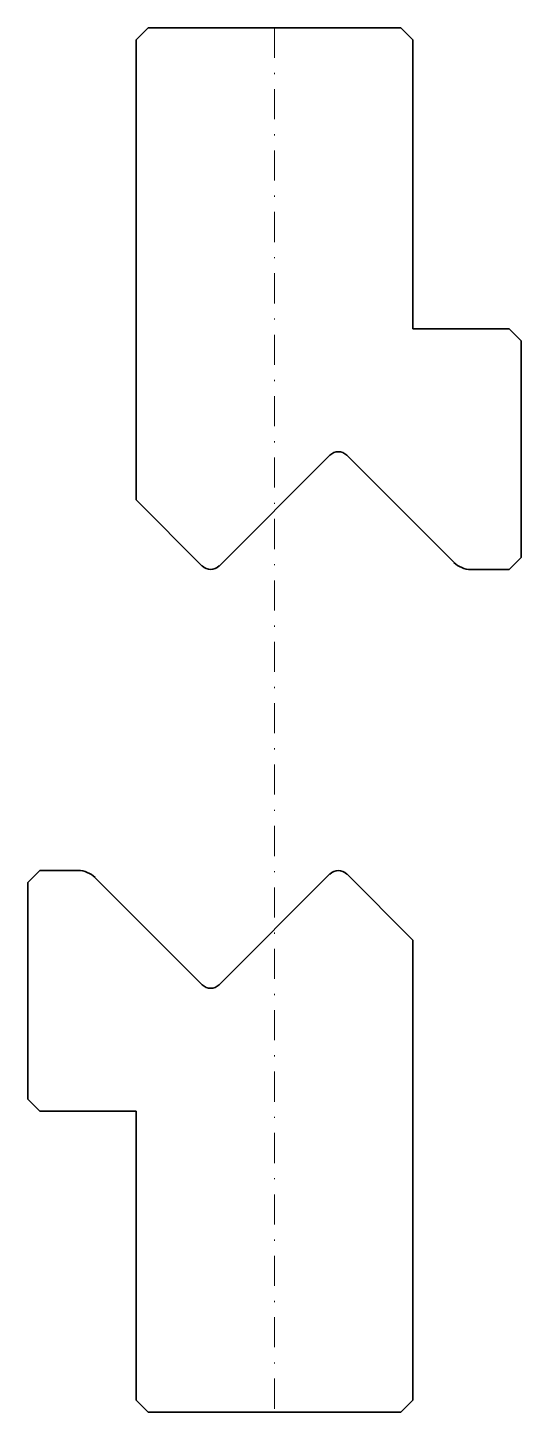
# Model space of a CAD drawing. Header units: millimetres. Extents: x -21 to 21, y 0 to 115.
import ezdxf

# ---------------------------------------------------------------- set-up
doc = ezdxf.new("R2010")
doc.units = ezdxf.units.MM
doc.header["$LTSCALE"] = 5
doc.linetypes.add('AUSGEZOGEN', pattern=[0])
doc.linetypes.add('DASHDOT', pattern=[1, 0.5, -0.25, 0, -0.25])
doc.layers.add('2', color=7, linetype='Continuous')

msp = doc.modelspace()

# ---------------------------------------------------------------- linework, layer by layer
at = {"layer": '2', "color": 7, "linetype": 'AUSGEZOGEN', "lineweight": 35}
for p, q in [((-11.5, 114), (-10.5, 115)), ((-10.5, 115), (10.5, 115)), ((10.5, 115), (11.5, 114)), ((-11.5, 75.78), (-11.5, 114)), ((11.5, 114), (11.5, 90)), ((11.5, 90), (19.5, 90)), ((19.5, 90), (20.5, 89)), ((20.5, 89), (20.5, 71)), ((4.6, 79.49), (-4.6, 70.29)), ((14.91, 70.59), (6.01, 79.49)), ((-6.01, 70.29), (-11.5, 75.78)), ((20.5, 71), (19.5, 70)), ((19.5, 70), (16.32, 70)), ((-20.5, 44), (-19.5, 45)), ((-19.5, 45), (-16.32, 45)), ((-20.5, 26), (-20.5, 44)), ((-14.91, 44.41), (-6.01, 35.51)), ((-4.6, 35.51), (4.6, 44.71)), ((6.01, 44.71), (11.5, 39.22)), ((11.5, 39.22), (11.5, 1)), ((-19.5, 25), (-20.5, 26)), ((-11.5, 25), (-19.5, 25)), ((-11.5, 1), (-11.5, 25)), ((-10.5, 0), (-11.5, 1)), ((10.5, 0), (-10.5, 0)), ((11.5, 1), (10.5, 0))]:
    msp.add_line(p, q, dxfattribs=at)
at = {"layer": '2', "color": 7, "linetype": 'DASHDOT', "lineweight": 18}
msp.add_line((0, 115), (0, 0), dxfattribs=at)
at = {"layer": '2', "color": 7, "linetype": 'AUSGEZOGEN', "lineweight": 35}
for centre, radius, start, end in [((5.3, 78.78), 1, 45, 135), ((-5.3, 71), 1, 225, 315), ((16.32, 72), 2, 225, 270), ((-16.32, 43), 2, 45, 90), ((5.3, 44), 1, 45, 135), ((-5.3, 36.22), 1, 225, 315)]:
    msp.add_arc(centre, radius, start, end, dxfattribs=at)

doc.saveas('drawing.dxf')
